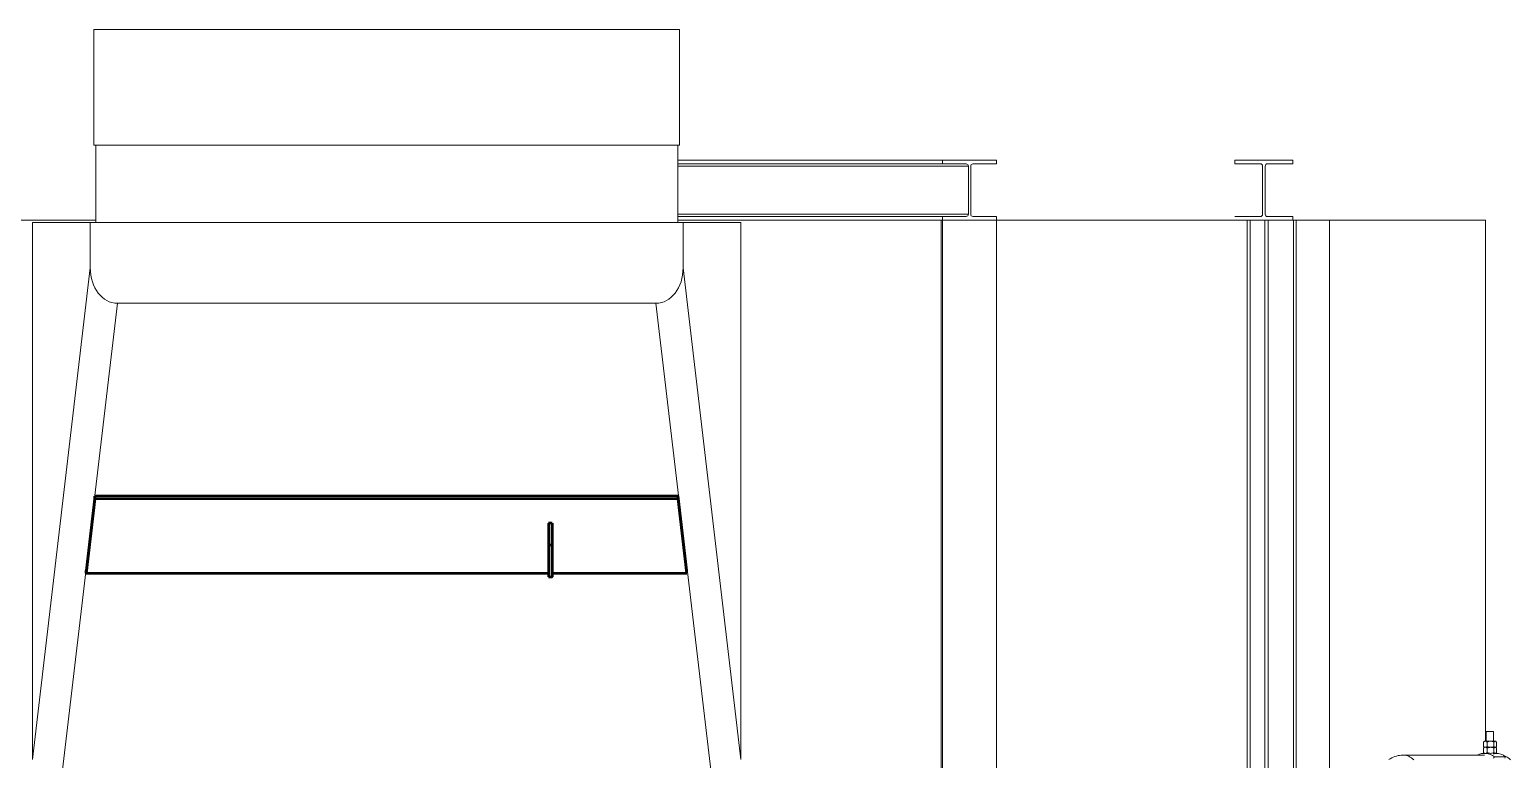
# Model space of a CAD drawing. Header units: inches. Extents: x 0 to 4731, y 0 to 1632.
# Drawn here: x 1110.6 to 1264.2, y 596.6 to 672.3 of the extents above; entities that cross this region are included whole.
import ezdxf

# ---------------------------------------------------------------- set-up
doc = ezdxf.new("R2010")
doc.units = ezdxf.units.IN
doc.header["$LTSCALE"] = 48
doc.header["$MEASUREMENT"] = 0
doc.layers.add('AM_0', color=7, linetype='Continuous', lineweight=50)
doc.layers.add('Equipment-AM_0', color=7, linetype='Continuous', lineweight=50)

msp = doc.modelspace()

# ---------------------------------------------------------------- linework, layer by layer
at = {"layer": 'AM_0'}
for p, q in [((1117.40796, 623.908269), (1116.500052, 616.194784)), ((1177.900753, 623.910521), (1117.40796, 623.908269)), ((1117.40796, 623.621002), (1117.40796, 623.908269)), ((1177.900753, 623.623254), (1177.900753, 623.910521)), ((1178.810052, 616.197103), (1177.900753, 623.910521)), ((1117.40796, 623.621002), (1116.500052, 615.907517)), ((1177.900753, 623.623254), (1117.40796, 623.621002)), ((1178.810052, 615.909837), (1177.900753, 623.623254)), ((1164.842083, 621.108689), (1164.467083, 621.108675)), ((1164.467083, 621.108675), (1164.467083, 618.810541)), ((1164.842083, 621.108689), (1164.842083, 618.810555)), ((1164.842315, 618.537538), (1164.842083, 621.108689)), ((1164.842083, 618.810555), (1164.467083, 618.810541)), ((1164.842315, 616.239405), (1164.842315, 618.537538)), ((1116.500052, 615.907517), (1116.500052, 616.194784)), ((1178.810052, 615.909837), (1178.810052, 616.197103)), ((1116.500052, 615.907517), (1164.467207, 615.909303)), ((1164.467273, 615.524966), (1164.842273, 615.52498)), ((1164.842311, 615.909317), (1178.810052, 615.909837))]:
    msp.add_line(p, q, dxfattribs=at)
at = {"layer": 'AM_0', "flags": 128}
for points in [[(1164.467083, 618.810541), (1164.467084, 618.67598), (1164.467085, 618.533125), (1164.467087, 618.383007), (1164.46709, 618.226706), (1164.467093, 618.065349), (1164.467098, 617.900099), (1164.467103, 617.732146), (1164.467109, 617.562701), (1164.467115, 617.392983), (1164.467122, 617.224216), (1164.46713, 617.057617), (1164.467138, 616.894384), (1164.467147, 616.735695), (1164.467156, 616.582693), (1164.467165, 616.436479), (1164.467175, 616.298109), (1164.467184, 616.168577), (1164.467194, 616.048819), (1164.467204, 615.939696), (1164.467214, 615.841995), (1164.467223, 615.75642), (1164.467233, 615.683588), (1164.467242, 615.624022), (1164.467251, 615.578153), (1164.46726, 615.546311), (1164.467268, 615.528725), (1164.467273, 615.524966)], [(1164.842083, 618.810555), (1164.842084, 618.675994), (1164.842085, 618.533139), (1164.842087, 618.383021), (1164.84209, 618.22672), (1164.842093, 618.065363), (1164.842098, 617.900113), (1164.842103, 617.73216), (1164.842109, 617.562715), (1164.842115, 617.392997), (1164.842122, 617.22423), (1164.84213, 617.057631), (1164.842138, 616.894398), (1164.842147, 616.735709), (1164.842156, 616.582707), (1164.842165, 616.436493), (1164.842175, 616.298122), (1164.842184, 616.168591), (1164.842194, 616.048833), (1164.842204, 615.93971), (1164.842214, 615.842009), (1164.842223, 615.756434), (1164.842233, 615.683602), (1164.842242, 615.624036), (1164.842251, 615.578167), (1164.84226, 615.546325), (1164.842268, 615.528739), (1164.842275, 615.525536), (1164.842283, 615.536739), (1164.842289, 615.562268), (1164.842295, 615.601937), (1164.8423, 615.655463), (1164.842304, 615.722458), (1164.842308, 615.80244), (1164.842311, 615.894834), (1164.842313, 615.998972), (1164.842314, 616.114106), (1164.842315, 616.239405)], [(1164.842199, 618.291024), (1164.842192, 618.361672), (1164.842185, 618.420575), (1164.842179, 618.466905), (1164.842172, 618.500012), (1164.842167, 618.519433), (1164.842161, 618.524893), (1164.842156, 618.516317), (1164.842152, 618.493825), (1164.842148, 618.457732), (1164.842145, 618.408545), (1164.842143, 618.346955), (1164.842142, 618.273827), (1164.842141, 618.190186), (1164.842141, 618.097207), (1164.842142, 617.996195), (1164.842144, 617.888569), (1164.842147, 617.775838), (1164.84215, 617.659586), (1164.842154, 617.541445), (1164.842159, 617.423072), (1164.842164, 617.30613), (1164.842169, 617.19226), (1164.842176, 617.08306), (1164.842182, 616.980065), (1164.842189, 616.884718), (1164.842195, 616.79836), (1164.842202, 616.722202), (1164.842209, 616.657313), (1164.842216, 616.604604), (1164.842222, 616.564815), (1164.842228, 616.538505), (1164.842234, 616.526043), (1164.842239, 616.527603), (1164.842244, 616.543165), (1164.842248, 616.572509), (1164.842251, 616.615224), (1164.842254, 616.670709), (1164.842256, 616.738187), (1164.842257, 616.81671), (1164.842257, 616.905175), (1164.842256, 617.002341), (1164.842255, 617.106844), (1164.842253, 617.217216), (1164.84225, 617.331909), (1164.842246, 617.449312), (1164.842242, 617.567777), (1164.842237, 617.685641), (1164.842231, 617.80125), (1164.842225, 617.912981), (1164.842219, 618.019265), (1164.842213, 618.118611), (1164.842206, 618.209623), (1164.842199, 618.291024)]]:
    msp.add_lwpolyline(points, dxfattribs=at)
at = {"layer": 'Equipment-AM_0', "lineweight": 18}
for p, q in [((1117.305925, 672.280171), (1117.305925, 660.280171)), ((1117.305925, 672.280171), (1178.055925, 672.280171)), ((1178.055925, 660.280171), (1178.055925, 672.280171)), ((1117.305925, 660.280171), (1178.055925, 660.280171)), ((1117.493425, 660.280171), (1117.493425, 652.280171)), ((1177.868425, 652.280171), (1177.868425, 660.280171)), ((1205.330097, 658.730171), (1177.868425, 658.730171)), ((1205.330097, 658.365171), (1177.868425, 658.365171)), ((1208.018809, 658.115171), (1177.868425, 658.115171)), ((1205.330097, 658.730171), (1205.330097, 658.365171)), ((1210.950252, 658.730171), (1205.330097, 658.730171)), ((1205.330097, 658.365171), (1207.785414, 658.365171)), ((1208.018809, 658.115171), (1208.018809, 653.145171)), ((1208.26154, 653.145171), (1208.26154, 658.115171)), ((1208.494935, 658.365171), (1210.950252, 658.365171)), ((1210.950252, 658.365171), (1210.950252, 658.730171)), ((1235.670925, 658.730171), (1235.670925, 658.365171)), ((1241.690925, 658.730171), (1235.670925, 658.730171)), ((1235.670925, 658.365171), (1238.300925, 658.365171)), ((1238.550925, 658.115171), (1238.550925, 653.145171)), ((1238.810925, 653.145171), (1238.810925, 658.115171)), ((1239.060925, 658.365171), (1241.690925, 658.365171)), ((1241.690925, 658.365171), (1241.690925, 658.730171)), ((1208.018809, 653.145171), (1177.868425, 653.145171)), ((1205.330097, 652.895171), (1177.868425, 652.895171)), ((1205.330097, 652.895171), (1205.330097, 652.530171)), ((1207.785414, 652.895171), (1205.330097, 652.895171)), ((1210.950252, 652.895171), (1208.494935, 652.895171)), ((1210.950252, 652.530171), (1210.950252, 652.895171)), ((1238.300925, 652.895171), (1235.670925, 652.895171)), ((1241.690925, 652.895171), (1239.060925, 652.895171)), ((1241.690925, 652.530171), (1241.690925, 652.895171)), ((1059.190925, 652.530171), (1117.493425, 652.530171)), ((1110.930925, 652.280171), (1116.930925, 652.280171)), ((1110.930925, 652.280171), (1110.930925, 596.592508)), ((1116.930925, 652.280171), (1178.430925, 652.280171)), ((1116.930925, 647.567811), (1116.930925, 652.280171)), ((1177.868425, 652.530171), (1203.315276, 652.530171)), ((1178.430925, 647.567811), (1178.430925, 652.280171)), ((1178.430925, 652.280171), (1184.430925, 652.280171)), ((1184.430925, 596.592508), (1184.430925, 652.280171)), ((1205.330097, 652.530171), (1203.315276, 652.530171)), ((1205.203773, 509.030171), (1205.203773, 652.530171)), ((1205.334577, 652.530171), (1205.203773, 652.530171)), ((1205.334577, 509.030171), (1205.334577, 652.530171)), ((1210.954731, 652.530171), (1205.334577, 652.530171)), ((1210.954731, 509.030171), (1210.954731, 652.530171)), ((1210.954731, 652.530171), (1236.95446, 652.530171)), ((1236.95446, 522.540429), (1236.95446, 652.530171)), ((1237.253451, 652.530171), (1236.95446, 652.530171)), ((1237.253451, 522.42818), (1237.253451, 652.530171)), ((1238.761957, 652.530171), (1237.253451, 652.530171)), ((1238.761957, 521.454667), (1238.761957, 652.530171)), ((1239.110139, 652.530171), (1238.761957, 652.530171)), ((1239.110139, 521.113867), (1239.110139, 652.530171)), ((1241.734212, 652.530171), (1239.110139, 652.530171)), ((1241.734212, 509.030171), (1241.734212, 652.530171)), ((1242.033203, 652.530171), (1241.734212, 652.530171)), ((1242.033203, 509.030171), (1242.033203, 652.530171)), ((1245.486133, 652.530171), (1242.033203, 652.530171)), ((1245.486133, 509.030171), (1245.486133, 652.530171)), ((1245.486133, 652.530171), (1261.680705, 652.530171)), ((1261.680705, 652.030171), (1261.680921, 652.030171)), ((1261.680705, 652.030171), (1261.680705, 598.475053)), ((1110.930925, 596.592508), (1116.930925, 647.567811)), ((1178.430925, 647.567811), (1184.430925, 596.592508)), ((1119.755066, 643.899007), (1113.85021, 593.732037)), ((1175.606784, 643.899007), (1119.755066, 643.899007)), ((1181.51164, 593.732037), (1175.606784, 643.899007)), ((1261.728077, 599.498675), (1261.728077, 598.456266)), ((1261.728077, 599.498675), (1261.967946, 599.498675)), ((1261.967946, 599.498675), (1262.515478, 599.498675)), ((1262.515478, 598.390402), (1262.515478, 599.498675)), ((1261.481125, 598.423223), (1261.444951, 598.383694)), ((1261.444951, 597.93649), (1261.444951, 598.383694)), ((1261.444951, 597.93649), (1261.481125, 597.896961)), ((1261.444951, 597.306569), (1261.444951, 597.753773)), ((1261.531226, 598.475053), (1261.480226, 598.424052)), ((1261.480226, 597.896132), (1261.531226, 597.845131)), ((1261.531226, 598.475053), (1261.650142, 598.475053)), ((1261.531226, 597.845131), (1261.650142, 597.845131)), ((1261.650142, 598.475053), (1262.193748, 598.475053)), ((1261.650142, 597.845131), (1262.193748, 597.845131)), ((1261.728077, 597.860698), (1261.728077, 597.845131)), ((1261.855334, 597.93649), (1261.855334, 598.383694)), ((1261.855334, 597.306569), (1261.855334, 597.753773)), ((1262.193748, 598.475053), (1262.665383, 598.475053)), ((1262.193748, 597.845131), (1262.665383, 597.845131)), ((1262.515478, 597.845131), (1262.515478, 597.929538)), ((1262.532161, 597.93649), (1262.532161, 598.383694)), ((1262.532161, 597.306569), (1262.532161, 597.753773)), ((1262.593413, 598.475053), (1262.640556, 598.469208)), ((1262.665383, 598.475053), (1262.712329, 598.475053)), ((1262.665383, 597.845131), (1262.712329, 597.845131)), ((1262.763329, 598.424052), (1262.712329, 598.475053)), ((1262.763329, 597.794131), (1262.712329, 597.845131)), ((1262.798604, 597.93649), (1262.798604, 598.383694)), ((1262.798604, 597.306569), (1262.798604, 597.753773)), ((1261.567495, 597.036076), (1253.106781, 597.036076)), ((1261.967946, 597.21521), (1261.567495, 597.21521)), ((1261.728077, 597.230776), (1261.728077, 597.21521)), ((1262.586039, 596.86633), (1262.49146, 596.719592)), ((1262.515478, 597.17137), (1262.515478, 597.299617)), ((1262.586039, 596.86633), (1263.755155, 596.86633)), ((1262.736612, 597.21521), (1262.665383, 597.21521)), ((1263.755155, 596.86633), (1263.660576, 596.719592))]:
    msp.add_line(p, q, dxfattribs=at)
at = {"layer": 'Equipment-AM_0', "lineweight": 18, "flags": 128}
for points in [[(1261.60183, 597.839142), (1261.587332, 597.844666), (1261.578172, 597.845131)], [(1262.515478, 598.456266), (1262.567646, 598.473503), (1262.593413, 598.475053)], [(1262.593413, 597.845131), (1262.540084, 597.851743), (1262.515478, 597.860698)], [(1262.636007, 597.852241), (1262.61918, 597.846681), (1262.593413, 597.845131)], [(1253.106781, 597.036076), (1252.934563, 597.029985), (1252.762295, 597.011636), (1252.592406, 596.981326), (1252.4254, 596.939371), (1252.261703, 596.886082), (1252.101654, 596.821748), (1251.945494, 596.746609), (1251.793361, 596.660827), (1251.645297, 596.564457)], [(1254.220003, 596.550967), (1254.111151, 596.654281), (1253.994212, 596.746579), (1253.870129, 596.827118), (1253.739899, 596.89525), (1253.604572, 596.950425), (1253.465237, 596.9922), (1253.323016, 597.020238), (1253.179053, 597.034314), (1253.106597, 597.036076)], [(1253.106781, 597.036076), (1253.179053, 597.034314), (1253.323015, 597.020238), (1253.465236, 596.9922), (1253.604571, 596.950425), (1253.739898, 596.89525), (1253.870128, 596.827119), (1253.994212, 596.74658), (1254.11115, 596.654282), (1254.220002, 596.550968)], [(1261.578172, 597.21521), (1261.587332, 597.215675), (1261.606295, 597.222734)], [(1262.453674, 597.175873), (1262.528436, 597.170426), (1262.563579, 597.174522), (1262.554132, 597.186323), (1262.515478, 597.19687)], [(1262.593413, 597.21521), (1262.540084, 597.221821), (1262.515478, 597.230776)], [(1262.636007, 597.22232), (1262.61918, 597.21676), (1262.593413, 597.21521)], [(1263.63471, 596.950302), (1263.76969, 596.89525), (1263.899919, 596.827119), (1264.024003, 596.74658), (1264.140942, 596.654282), (1264.249794, 596.550968)]]:
    msp.add_lwpolyline(points, dxfattribs=at)
at = {"layer": 'Equipment-AM_0', "lineweight": 18}
for centre, radius, start, end in [((1207.776816, 658.123197), 0.242126, 358.10023812, 87.9650246), ((1208.503533, 658.123197), 0.242126, 92.0349754, 181.89976188), ((1238.300925, 658.115171), 0.25, 0, 90), ((1239.060925, 658.115171), 0.25, 90, 180), ((1207.776816, 653.137144), 0.242126, 272.0349754, 1.89976188), ((1208.503533, 653.137144), 0.242126, 178.10023812, 267.9650246), ((1238.300925, 653.145171), 0.25, 270, 0), ((1239.060925, 653.145171), 0.25, 180, 270), ((1261.667109, 598.160836), 0.314674, 93.09070502, 134.90991168), ((1261.666293, 598.157515), 0.312801, 224.95897869, 267.0404046), ((1261.667109, 597.530915), 0.314674, 93.09070502, 134.90991168), ((1261.607446, 597.659631), 0.187796, 98.96782425, 149.91399939), ((1261.633992, 598.162668), 0.312801, 44.95897869, 87.0404046), ((1261.633176, 598.159348), 0.314674, 273.09070502, 314.90991168), ((1261.633992, 597.532747), 0.312801, 44.95897869, 87.0404046), ((1262.208019, 597.749729), 0.725464, 91.12717199, 119.08786023), ((1262.208739, 598.573125), 0.728148, 240.9647152, 268.82025258), ((1262.208019, 597.119808), 0.725464, 91.12717199, 119.08786023), ((1262.178756, 597.747059), 0.728148, 60.9647152, 88.82025258), ((1262.179477, 598.570455), 0.725464, 271.12717199, 299.08786023), ((1262.178756, 597.117138), 0.728148, 60.9647152, 88.82025258), ((1262.694656, 598.289552), 0.187796, 98.96782425, 149.91399939), ((1262.694959, 598.031073), 0.188279, 210.15597956, 260.96219681), ((1262.694656, 597.659631), 0.187796, 98.96782425, 149.91399939), ((1262.636265, 598.28978), 0.187547, 30.04968423, 81.06849214), ((1262.636581, 598.029945), 0.187044, 278.85798597, 330.02383767), ((1262.636265, 597.659858), 0.187547, 30.04968423, 81.06849214), ((1261.568845, 595.554338), 1.660123, 52.21341619, 116.8048554), ((1261.666293, 597.527594), 0.312801, 224.95897869, 267.0404046), ((1261.607748, 597.401152), 0.188279, 210.15597956, 260.96219681), ((1261.633176, 597.529426), 0.314674, 273.09070502, 314.90991168), ((1262.208739, 597.943204), 0.728148, 240.9647152, 268.82025258), ((1262.179477, 597.940534), 0.725464, 271.12717199, 299.08786023), ((1262.694959, 597.401152), 0.188279, 210.15597956, 260.96219681), ((1262.636581, 597.400023), 0.187044, 278.85798597, 330.02383767), ((1262.730893, 595.537272), 1.677947, 52.37971245, 89.8047404)]:
    msp.add_arc(centre, radius, start, end, dxfattribs=at)
for centre, major_axis, ratio, start_param, end_param in [((1141.680925, 651.951599), (0, 301.714286), 0.3977272727, 4.7126493971, 4.7143065952), ((1119.945522, 647.815229), (0.459103, 3.900488), 0.7638613, 1.7236847124, 3.2312611288), ((1175.416329, 647.815229), (0.459103, -3.900488), 0.7638613, 6.193516832, 7.7010932484)]:
    msp.add_ellipse(centre, major_axis=major_axis, ratio=ratio, start_param=start_param, end_param=end_param, dxfattribs=at)

doc.saveas('drawing.dxf')
